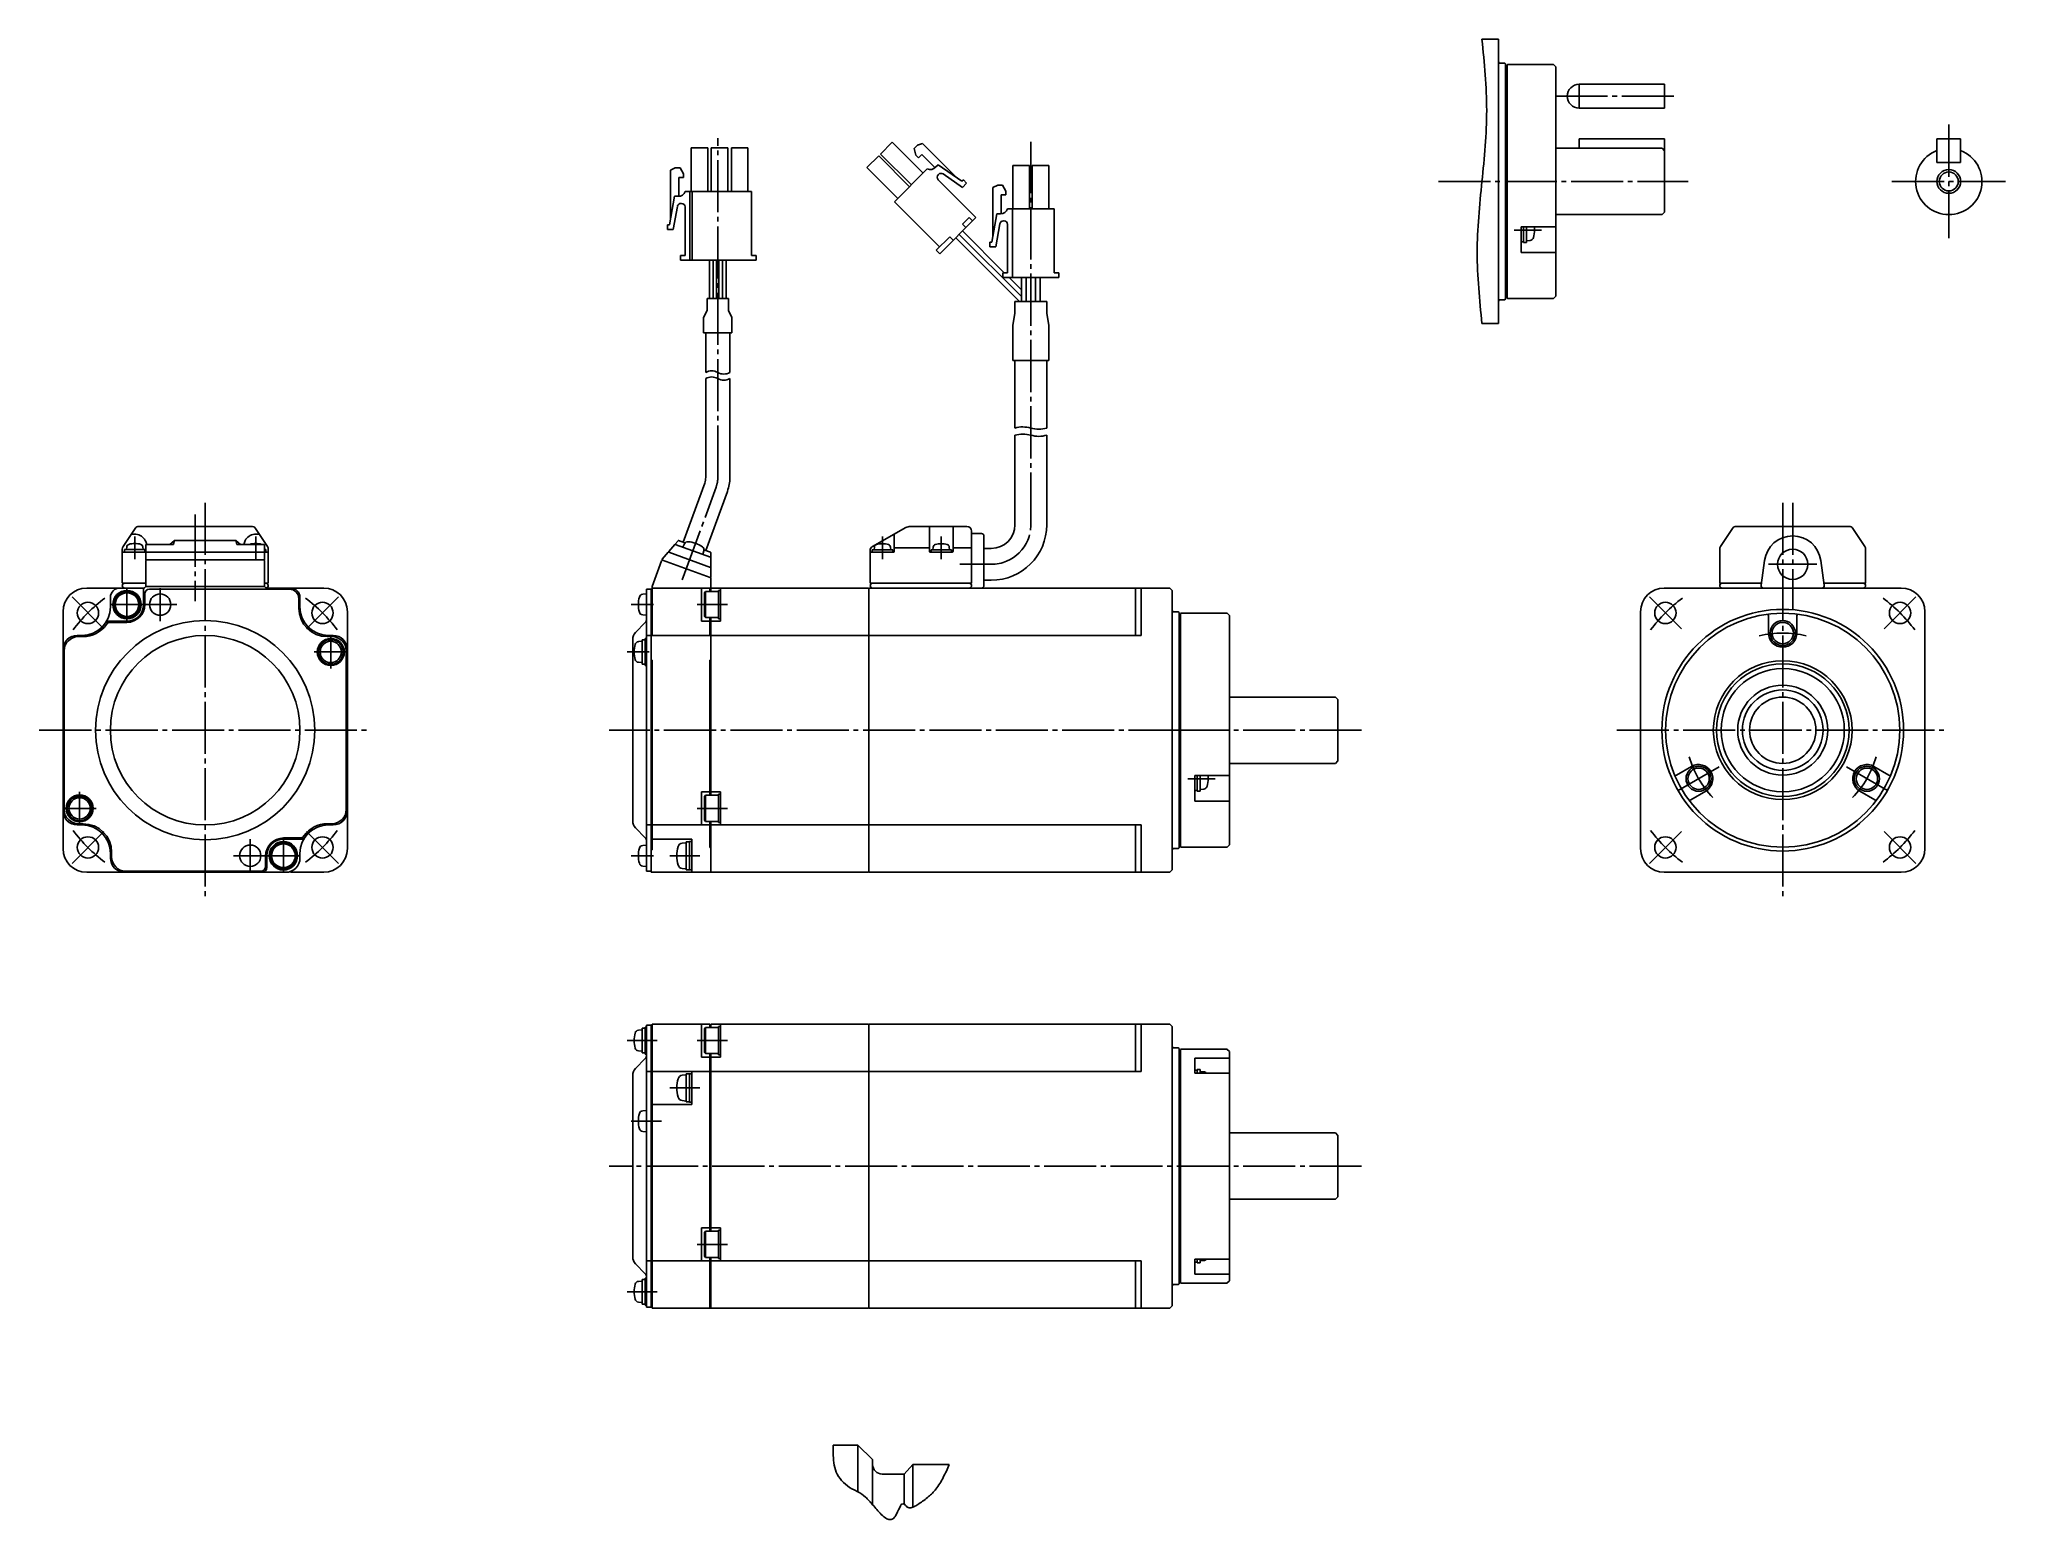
# Model space of a CAD drawing. Header units: millimetres. Extents: x -194 to 221, y -168 to 144.
import ezdxf

# ---------------------------------------------------------------- set-up
doc = ezdxf.new("R2010")
doc.units = ezdxf.units.MM
doc.linetypes.add('DASH_CENTER', pattern=[14, 11, -1, 1, -1])

msp = doc.modelspace()

# ---------------------------------------------------------------- linework, layer by layer
at = {"color": 7, "linetype": 'Continuous'}
for p, q in [((110.7, 144.3), (114.2, 144.3)), ((114.2, 144.3), (114.2, 84.3)), ((114.5, 139.3), (115.5, 139.3)), ((115.5, 139.3), (115.7, 139.1)), ((115.7, 139.1), (115.7, 89.5)), ((115.9, 138.2), (116, 138.2)), ((116, 138.9), (116.1, 139)), ((116, 89.7), (116, 138.9)), ((116.1, 139), (125.8, 139)), ((125.8, 139), (126.3, 138.5)), ((126.3, 114.3), (126.3, 138.5)), ((149.2, 134.8), (131.2, 134.8)), ((131.2, 134.8), (131.2, 129.8)), ((149.2, 129.8), (149.2, 134.8)), ((131.2, 129.8), (149.2, 129.8)), ((-52.66, 121.37), (-56.16, 121.37)), ((-56.16, 121.37), (-56.16, 112.17)), ((-52.66, 112.17), (-52.66, 121.37)), ((-51.91, 112.17), (-51.91, 121.37)), ((-51.91, 121.37), (-48.41, 121.37)), ((-48.41, 121.37), (-48.41, 112.17)), ((-47.66, 121.37), (-47.66, 112.17)), ((-44.16, 121.37), (-47.66, 121.37)), ((-44.16, 112.17), (-44.16, 121.37)), ((-13.72, 122.57), (-16.19, 120.09)), ((-7.21, 116.06), (-13.72, 122.57)), ((-9.09, 121.25), (-8.39, 121.96)), ((-8.74, 119.84), (-9.09, 121.25)), ((-7.33, 122.31), (-8.39, 121.96)), ((-7.33, 122.31), (-0.17, 115.15)), ((126.3, 121.3), (148.7, 121.3)), ((131.2, 123.3), (131.2, 121.3)), ((149.2, 123.3), (131.2, 123.3)), ((148.7, 121.3), (149.2, 120.8)), ((149.2, 123.3), (149.2, 107.8)), ((206.7, 123.3), (206.7, 118.3)), ((211.7, 123.3), (206.7, 123.3)), ((211.7, 118.3), (211.7, 123.3)), ((-59.49, 117.17), (-60.49, 116.67)), ((-60.49, 106.54), (-60.49, 116.67)), ((-59.49, 117.17), (-58.49, 117.17)), ((-58.49, 117.17), (-57.74, 115.92)), ((-16.58, 119.71), (-19.05, 117.23)), ((-19.05, 117.23), (-12.55, 110.73)), ((-10.07, 113.2), (-16.58, 119.71)), ((-16.19, 120.09), (-9.69, 113.59)), ((-13.26, 110.02), (-6.33, 116.95)), ((-8.21, 119.31), (-8.74, 119.84)), ((-8.21, 119.31), (-7.5, 120.01)), ((-7.5, 120.01), (-4.68, 117.19)), ((-4.03, 117.83), (-4.56, 117.3)), ((0.98, 114.36), (-4.03, 117.83)), ((11.74, 108.5), (11.74, 117.7)), ((11.74, 117.7), (15.24, 117.7)), ((15.24, 117.7), (15.24, 108.5)), ((15.79, 108.5), (15.79, 117.7)), ((15.79, 117.7), (19.29, 117.7)), ((19.29, 117.7), (19.29, 108.5)), ((206.7, 118.3), (211.7, 118.3)), ((-58.74, 111.17), (-58.74, 115.17)), ((-58.74, 115.17), (-57.74, 115.17)), ((-57.74, 115.92), (-57.74, 115.17)), ((-57.41, 112.17), (-53.91, 112.17)), ((-56.41, 112.17), (-56.41, 97.67)), ((-55.91, 97.67), (-55.91, 112.17)), ((-53.91, 112.17), (-52.66, 112.17)), ((-51.91, 112.17), (-52.66, 112.17)), ((-48.41, 112.17), (-51.91, 112.17)), ((-43.41, 112.17), (-48.41, 112.17)), ((-43.41, 112.17), (-43.41, 98.67)), ((-4.03, 115.71), (-3.94, 115.8)), ((-4.03, 114.65), (3.93, 106.7)), ((1.1, 113.06), (-2.98, 115.89)), ((1.28, 114.65), (0.98, 114.36)), ((1.1, 113.06), (1.98, 113.94)), ((1.98, 113.94), (1.28, 114.65)), ((8.53, 113.5), (7.53, 113)), ((7.53, 102.88), (7.53, 113)), ((8.53, 113.5), (9.53, 113.5)), ((9.53, 113.5), (10.28, 112.25)), ((10.28, 112.25), (10.28, 111.5)), ((126.3, 114.3), (126.3, 90.1)), ((-60.74, 105.17), (-59.65, 111.17)), ((-59.02, 109.05), (-59.91, 104.17)), ((-58.91, 111.17), (-59.65, 111.17)), ((-58.28, 109.67), (-58.16, 109.67)), ((-57.41, 98.67), (-57.41, 108.92)), ((-3.71, 100.47), (-13.26, 110.02)), ((9.28, 111.5), (10.28, 111.5)), ((9.28, 107.5), (9.28, 111.5)), ((20.42, 108.5), (10.62, 108.5)), ((11.62, 108.5), (11.62, 94)), ((20.42, 108.5), (20.42, 95)), ((-60.74, 105.17), (-61.16, 105.17)), ((-61.16, 105.17), (-61.16, 104.17)), ((-61.16, 104.17), (-59.91, 104.17)), ((-3.71, 99.06), (3.93, 106.7)), ((1.08, 103.85), (9.93, 95)), ((1.1, 105.28), (2.51, 106.7)), ((1.1, 105.28), (1.81, 104.57)), ((2.51, 106.7), (3.22, 105.99)), ((2.51, 106.7), (3.22, 105.99)), ((7.28, 101.5), (8.37, 107.5)), ((9, 105.38), (8.12, 100.5)), ((9.12, 107.5), (8.37, 107.5)), ((9.74, 106), (9.87, 106)), ((10.62, 95), (10.62, 105.25)), ((119, 99.34), (119, 104.76)), ((119, 104.76), (126.3, 104.76)), ((119.5, 101.4), (119.5, 104.76)), ((120.1, 101.8), (120.1, 104.76)), ((148.7, 107.3), (126.3, 107.3)), ((148.7, 107.3), (149.2, 107.8)), ((-4.42, 99.77), (-1.59, 102.59)), ((-4.42, 99.77), (-3.71, 99.06)), ((-1.59, 102.59), (-0.88, 101.89)), ((-0.33, 102.44), (13.1, 89)), ((13.52, 90), (0.37, 103.14)), ((6.87, 101.5), (6.87, 100.5)), ((7.28, 101.5), (6.87, 101.5)), ((6.87, 100.5), (8.12, 100.5)), ((119.5, 101.55), (119, 101.55)), ((119.5, 101.4), (119.5, 101.55)), ((120.1, 101.4), (119.5, 101.4)), ((120.1, 101.8), (120.88, 101.87)), ((120.1, 101.8), (120.1, 101.4)), ((-58.41, 98.67), (-58.41, 97.67)), ((-57.41, 98.67), (-58.41, 98.67)), ((-58.41, 97.67), (-57.71, 97.67)), ((-57.71, 97.67), (-56.41, 97.67)), ((-56.41, 97.67), (-56.41, 98.67)), ((-56.41, 97.67), (-56.41, 97.67)), ((-42.41, 97.67), (-56.41, 97.67)), ((-52.28, 89.59), (-52.28, 97.67)), ((-51.53, 89.59), (-51.53, 97.67)), ((-50.78, 89.59), (-50.78, 97.67)), ((-50.28, 89.59), (-50.28, 97.67)), ((-49.53, 89.59), (-49.53, 97.67)), ((-48.78, 89.59), (-48.78, 97.67)), ((-42.41, 98.67), (-43.41, 98.67)), ((-42.41, 97.67), (-42.41, 98.67)), ((126.3, 99.34), (119, 99.34)), ((9.62, 95), (9.62, 94)), ((10.62, 95), (9.62, 95)), ((9.62, 94), (21.42, 94)), ((10.93, 94), (13.52, 91.41)), ((13.52, 94), (13.52, 89)), ((14.52, 94), (14.52, 89)), ((15.52, 94), (15.52, 89)), ((16.52, 94), (16.52, 89)), ((17.52, 94), (17.52, 89)), ((21.42, 95), (20.42, 95)), ((21.42, 94), (21.42, 95)), ((-52.78, 89.59), (-48.28, 89.59)), ((-52.78, 89.59), (-52.78, 87.09)), ((-48.28, 87.09), (-48.28, 89.59)), ((18.87, 89), (12.17, 89)), ((12.17, 89), (12.17, 86.43)), ((18.87, 86.43), (18.87, 89)), ((115.5, 89.3), (114.5, 89.3)), ((115.7, 89.5), (115.5, 89.3)), ((115.9, 90.4), (116, 90.4)), ((116.1, 89.6), (116, 89.7)), ((125.8, 89.6), (116.1, 89.6)), ((126.3, 90.1), (125.8, 89.6)), ((-52.78, 87.09), (-53.53, 85.59)), ((-53.53, 85.59), (-53.53, 82.34)), ((-48.28, 87.09), (-47.53, 85.59)), ((-47.53, 85.59), (-47.53, 82.34)), ((12.17, 86.43), (11.72, 84)), ((11.72, 84), (11.72, 76.5)), ((19.32, 84), (18.87, 86.43)), ((19.32, 76.5), (19.32, 84)), ((110.7, 84.3), (114.2, 84.3)), ((-53.53, 82.34), (-47.53, 82.34)), ((-53.08, 82.34), (-53.08, 73.99)), ((-47.98, 73.99), (-47.98, 82.34)), ((11.72, 76.5), (19.32, 76.5)), ((12.17, 76.5), (12.17, 62.25)), ((18.87, 62.25), (18.87, 76.5)), ((-53.08, 51.83), (-53.08, 72.71)), ((-47.98, 72.71), (-47.98, 51.83)), ((12.17, 60.75), (12.17, 41.85)), ((18.87, 41.85), (18.87, 60.75)), ((-57.84, 38.15), (-53.29, 50.65)), ((-53.05, 36.41), (-48.5, 48.9)), ((-172.64, 41.5), (-171.03, 41.5)), ((-171.03, 41.5), (-160.78, 41.5)), ((-160.78, 41.5), (-150.53, 41.5)), ((-150.53, 41.5), (-148.91, 41.5)), ((-9.86, 41.5), (2.02, 41.5)), ((-5.88, 36.2), (-5.88, 41.5)), ((-0.88, 41.5), (-0.88, 36.2)), ((164.4, 41.5), (188.13, 41.5)), ((-176.01, 37.25), (-173.47, 41.05)), ((-174.26, 39.87), (-173.53, 39.87)), ((-171.18, 37.51), (-171.18, 36.09)), ((-170.98, 37.71), (-165.35, 37.71)), ((-166.14, 37.71), (-165.14, 38.53)), ((-165.35, 37.71), (-165.14, 38.53)), ((-165.14, 38.53), (-152.21, 38.53)), ((-152.21, 38.53), (-152.01, 37.71)), ((-152.21, 38.53), (-151.22, 37.71)), ((-152.01, 37.71), (-146.38, 37.71)), ((-148.08, 41.05), (-145.54, 37.25)), ((-148.03, 39.87), (-147.29, 39.87)), ((-146.18, 36.09), (-146.18, 37.51)), ((-59.6, 37.66), (-60.84, 36.19)), ((-58.92, 38.47), (-59.6, 37.66)), ((-59.49, 37.69), (-55.78, 36.34)), ((-58.81, 38.5), (-57.45, 38.01)), ((-57.57, 37.82), (-57.9, 37.11)), ((-17.87, 37.29), (-10.84, 41.24)), ((-13.28, 36.2), (-13.28, 39.87)), ((3.02, 40.5), (3.02, 29.5)), ((3.12, 40), (5.12, 40)), ((5.62, 39.5), (5.62, 29)), ((161.03, 37.25), (163.57, 41.05)), ((188.96, 41.05), (191.49, 37.25)), ((-176.18, 36.7), (-176.18, 36.1)), ((-176.18, 36.1), (-176.18, 29.6)), ((-171.18, 36.1), (-176.08, 36.1)), ((-175.68, 36.6), (-173.53, 36.6)), ((-175.68, 36.6), (-175.68, 36.1)), ((-175.22, 37.19), (-175.28, 36.6)), ((-173.53, 36.6), (-171.38, 36.6)), ((-171.78, 36.6), (-171.83, 37.19)), ((-171.38, 36.1), (-171.38, 36.6)), ((-171.18, 36.09), (-146.18, 36.09)), ((-171.18, 35.89), (-171.18, 34.46)), ((-171.18, 34.46), (-146.18, 34.46)), ((-171.18, 29), (-171.18, 34.26)), ((-146.18, 36.6), (-145.88, 36.6)), ((-145.48, 36.1), (-146.18, 36.1)), ((-146.18, 34.46), (-146.18, 35.89)), ((-146.18, 34.26), (-146.18, 29)), ((-145.88, 36.1), (-145.88, 36.6)), ((-145.38, 36.1), (-145.38, 36.7)), ((-145.38, 29.6), (-145.38, 36.1)), ((-64.38, 28.79), (-62.39, 34.27)), ((-62.23, 34.57), (-61, 36.04)), ((-52.12, 30.75), (-62.19, 34.41)), ((-52.05, 32.85), (-60.89, 36.07)), ((-55.78, 36.34), (-52.08, 34.99)), ((-53.67, 35.57), (-53.47, 36.33)), ((-53.44, 36.55), (-52.08, 36.06)), ((-52.01, 34.9), (-52.01, 35.96)), ((-52.01, 32.98), (-52.01, 34.9)), ((-18.38, 36.42), (-18.38, 29.5)), ((-18.38, 36.1), (-13.38, 36.1)), ((-17.93, 36.1), (-17.93, 36.55)), ((-17.93, 36.55), (-13.63, 36.55)), ((-17.48, 37.14), (-17.53, 36.55)), ((-14.03, 36.55), (-14.09, 37.14)), ((-13.63, 36.1), (-13.63, 36.55)), ((-13.28, 37), (-5.88, 37)), ((-0.98, 36.1), (-5.78, 36.1)), ((-5.53, 36.55), (-1.23, 36.55)), ((-5.53, 36.1), (-5.53, 36.55)), ((-5.08, 37.14), (-5.13, 36.55)), ((-1.63, 36.55), (-1.69, 37.14)), ((-1.23, 36.1), (-1.23, 36.55)), ((-0.88, 37), (3.02, 37)), ((7.17, 36.85), (5.62, 36.85)), ((160.86, 36.7), (160.86, 29.6)), ((170.32, 34.32), (169.59, 29.07)), ((182.93, 29.07), (182.21, 34.32)), ((191.66, 29.6), (191.66, 36.7)), ((-176.08, 29.5), (-171.18, 29.5)), ((-146.18, 29.5), (-145.48, 29.5)), ((-51.98, 32.76), (-51.98, 30.84)), ((-51.98, 28.5), (-51.98, 30.56)), ((-18.38, 29.5), (3.02, 29.5)), ((5.62, 30.15), (7.17, 30.15)), ((160.96, 29.5), (169.65, 29.5)), ((182.87, 29.5), (191.56, 29.5)), ((-183.68, 28.5), (-176.68, 28.5)), ((-178.68, 24.5), (-178.68, 26.5)), ((-171.68, 28.5), (-176.68, 28.5)), ((-171.68, 25), (-171.68, 28.5)), ((-171.43, 27.25), (-171.43, 25.05)), ((-171.22, 28.79), (-146.13, 28.79)), ((-170.43, 28.25), (-158.68, 28.25)), ((-158.68, 28.25), (-140.93, 28.25)), ((-140.68, 28.5), (-145.68, 28.5)), ((-140.68, 28.5), (-133.68, 28.5)), ((-138.93, 26.25), (-138.93, 24.25)), ((-138.68, 24.5), (-138.68, 26.5)), ((-65.58, 27.25), (-66.37, 27.18)), ((-64.58, 28.25), (-65.58, 28.25)), ((-65.58, 28.25), (-65.58, -31.25)), ((-64.38, 28.25), (-64.58, 28.25)), ((-64.58, 28.25), (-64.58, -31.5)), ((-64.38, 28.5), (-64.38, 28.79)), ((-52.18, 28.5), (-64.38, 28.5)), ((-64.38, 28.5), (-64.38, 18.5)), ((-53.98, 28.5), (-53.98, 21.5)), ((-53.11, 27.75), (-53.36, 27.5)), ((-53.36, 22.5), (-53.36, 27.5)), ((-53.11, 27.75), (-50.36, 27.75)), ((-53.11, 27.75), (-53.11, 22.25)), ((-52.18, 28.5), (-51.98, 28.5)), ((-52.18, 27.75), (-52.18, 28.5)), ((-51.88, 28.5), (-51.98, 28.4)), ((-51.98, 28.5), (-51.98, 28.4)), ((-51.98, 27.75), (-51.98, 28.4)), ((-18.78, 28.5), (-51.88, 28.5)), ((-49.98, 28), (-50.36, 28)), ((-50.36, 22), (-50.36, 28)), ((-49.98, 28.5), (-49.98, 21.5)), ((-18.68, 28.4), (-18.78, 28.5)), ((-18.68, 28.4), (-18.58, 28.5)), ((-18.68, 28.4), (-18.68, -31.4)), ((-18.58, 28.5), (44.82, 28.5)), ((37.62, 18.5), (37.62, 28.5)), ((38.82, 18.5), (38.82, 28.5)), ((44.82, 28.5), (45.32, 28)), ((45.32, -31), (45.32, 28)), ((174.16, 28.5), (149.16, 28.5)), ((161.36, 28.5), (176.26, 28.5)), ((199.16, 28.5), (174.16, 28.5)), ((176.26, 28.5), (191.16, 28.5)), ((-188.68, 23.5), (-188.68, 15.5)), ((-175.18, 21.5), (-178.93, 21.5)), ((-178.68, 21.25), (-175.23, 21.25)), ((-128.68, 23.5), (-128.68, 15.5)), ((-67.92, 19.09), (-65.87, 21.21)), ((-66.37, 22.82), (-65.58, 22.75)), ((-53.98, 21.5), (-52.18, 21.5)), ((-53.36, 22.5), (-53.11, 22.25)), ((-50.36, 22.25), (-53.11, 22.25)), ((-52.18, 18.5), (-52.18, 22.25)), ((-51.98, -15.25), (-51.98, 22.25)), ((-49.98, 21.5), (-51.98, 21.5)), ((-49.98, 22), (-50.36, 22)), ((45.62, 23.5), (46.62, 23.5)), ((46.62, 23.5), (46.82, 23.3)), ((46.82, 23.3), (46.82, -26.3)), ((47.02, 22.4), (47.12, 22.4)), ((47.12, 23.1), (47.22, 23.2)), ((47.12, -26.1), (47.12, 23.1)), ((47.22, 23.2), (56.92, 23.2)), ((56.92, 23.2), (57.42, 22.7)), ((57.42, -1.5), (57.42, 22.7)), ((144.16, 23.5), (144.16, -26.5)), ((171.16, 22.65), (171.16, 19)), ((177.16, 22.65), (177.16, 19)), ((204.16, -26.5), (204.16, 23.5)), ((-184.68, 18.5), (-185.68, 18.5)), ((-185.43, 18.25), (-184.43, 18.25)), ((-132.93, 18.25), (-131.93, 18.25)), ((-132.68, 18.5), (-131.68, 18.5)), ((-68.48, -20.7), (-68.48, 17.7)), ((-66.48, 17.25), (-67.27, 17.18)), ((-66.48, 17.6), (-65.88, 17.6)), ((-66.48, 12.4), (-66.48, 17.6)), ((-65.88, 17.85), (-65.58, 17.85)), ((-65.88, 12.15), (-65.88, 17.85)), ((-65.58, 18.5), (-64.58, 18.5)), ((-64.58, 18.5), (-51.98, 18.5)), ((-51.98, 18.5), (-18.68, 18.5)), ((-18.68, 18.5), (38.82, 18.5)), ((-188.68, 15.5), (-188.68, -18.5)), ((-188.43, 15.25), (-188.43, -1.5)), ((-128.93, 15.25), (-128.93, -1.5)), ((-128.68, -18.5), (-128.68, 15.5)), ((-67.27, 12.82), (-66.48, 12.75)), ((-64.58, 13.25), (-64.38, 13.25)), ((-64.38, 13.25), (-64.38, -26.75)), ((-52.18, -15.25), (-52.18, 13.25)), ((-52.18, 13.25), (-51.98, 13.25)), ((-65.88, 12.4), (-66.48, 12.4)), ((-65.58, 12.15), (-65.88, 12.15)), ((57.42, 5.5), (79.82, 5.5)), ((79.82, 5.5), (80.32, 5)), ((80.32, 5), (80.32, -8)), ((-188.43, -18.5), (-188.43, -1.5)), ((-128.93, -18.25), (-128.93, -1.5)), ((57.42, -1.5), (57.42, -25.7)), ((80.32, -8), (79.82, -8.5)), ((50.12, -11.04), (57.42, -11.04)), ((50.12, -16.46), (50.12, -11.04)), ((50.62, -14.4), (50.62, -11.04)), ((51.22, -14), (51.22, -11.04)), ((79.82, -8.5), (57.42, -8.5)), ((151.75, -10.98), (154.91, -9.15)), ((196.57, -10.98), (193.42, -9.15)), ((-52.18, -14.5), (-53.98, -14.5)), ((-53.98, -14.5), (-53.98, -21.5)), ((-53.11, -15.25), (-53.36, -15.5)), ((-53.36, -20.5), (-53.36, -15.5)), ((-53.11, -15.25), (-50.36, -15.25)), ((-53.11, -15.25), (-53.11, -20.75)), ((-51.98, -14.5), (-49.98, -14.5)), ((-50.36, -15), (-49.98, -15)), ((-50.36, -21), (-50.36, -15)), ((-49.98, -14.5), (-49.98, -21.5)), ((50.62, -14.25), (50.12, -14.25)), ((57.42, -16.46), (50.12, -16.46)), ((50.62, -14.4), (50.62, -14.25)), ((51.22, -14.4), (50.62, -14.4)), ((51.22, -14), (52, -13.93)), ((51.22, -14), (51.22, -14.4)), ((154.75, -16.17), (157.91, -14.35)), ((193.57, -16.17), (190.42, -14.35)), ((-188.68, -18.5), (-188.68, -26.5)), ((-128.68, -18.5), (-128.68, -26.5)), ((-53.36, -20.5), (-53.11, -20.75)), ((-184.68, -21.5), (-185.68, -21.5)), ((-185.43, -21.25), (-184.43, -21.25)), ((-142.18, -24.5), (-138.42, -24.5)), ((-138.67, -24.25), (-142.13, -24.25)), ((-131.93, -21.25), (-132.93, -21.25)), ((-132.68, -21.5), (-131.68, -21.5)), ((-65.87, -24.21), (-67.92, -22.09)), ((-64.58, -21.5), (-65.58, -21.5)), ((-52.18, -21.5), (-64.38, -21.5)), ((-64.38, -24.5), (-55.98, -24.5)), ((-55.98, -24.5), (-55.98, -31.5)), ((-50.36, -20.75), (-53.11, -20.75)), ((-52.18, -26.25), (-52.18, -20.75)), ((-51.98, -31.5), (-51.98, -20.75)), ((-18.68, -21.5), (-51.98, -21.5)), ((-50.36, -21), (-49.98, -21)), ((-18.68, -21.5), (38.82, -21.5)), ((37.62, -31.5), (37.62, -21.5)), ((38.82, -21.5), (38.82, -31.5)), ((-178.68, -27.5), (-178.68, -28.5)), ((-178.43, -28.25), (-178.43, -27.25)), ((-145.93, -30.25), (-145.93, -28.05)), ((-145.68, -28), (-145.68, -30.5)), ((-138.68, -27.5), (-138.68, -28.5)), ((-65.58, -25.75), (-66.37, -25.82)), ((-64.58, -26.75), (-64.38, -26.75)), ((-57.18, -25.25), (-58.03, -25.32)), ((-57.18, -25.05), (-57.18, -30.95)), ((-57.18, -25.05), (-56.48, -25.05)), ((-56.48, -25), (-55.98, -25)), ((-56.48, -25), (-56.48, -31)), ((-52.18, -26.25), (-51.98, -26.25)), ((46.62, -26.5), (45.62, -26.5)), ((46.82, -26.3), (46.62, -26.5)), ((47.02, -25.4), (47.12, -25.4)), ((47.22, -26.2), (47.12, -26.1)), ((56.92, -26.2), (47.22, -26.2)), ((57.42, -25.7), (56.92, -26.2)), ((-175.68, -31.5), (-183.68, -31.5)), ((-175.68, -31.5), (-141.68, -31.5)), ((-175.43, -31.25), (-158.68, -31.25)), ((-146.93, -31.25), (-158.68, -31.25)), ((-133.68, -31.5), (-140.68, -31.5)), ((-66.37, -30.18), (-65.58, -30.25)), ((-65.58, -31.25), (-64.58, -31.25)), ((-64.58, -31.5), (-55.98, -31.5)), ((-58.03, -30.68), (-57.18, -30.75)), ((-56.48, -30.95), (-57.18, -30.95)), ((-55.98, -31), (-56.48, -31)), ((-55.98, -31.5), (-51.98, -31.5)), ((-51.98, -31.4), (-51.88, -31.5)), ((-51.88, -31.5), (-18.78, -31.5)), ((-18.78, -31.5), (-18.68, -31.4)), ((-18.68, -31.4), (-18.58, -31.5)), ((-18.58, -31.5), (44.82, -31.5)), ((44.82, -31.5), (45.32, -31)), ((149.16, -31.5), (174.16, -31.5)), ((174.16, -31.5), (199.16, -31.5)), ((-66.48, -64.76), (-67.27, -64.83)), ((-66.48, -69.61), (-66.48, -64.41)), ((-66.48, -64.41), (-65.88, -64.41)), ((-65.88, -69.86), (-65.88, -64.16)), ((-65.88, -64.16), (-65.58, -64.16)), ((-65.58, -63.76), (-65.58, -123.26)), ((-64.58, -63.76), (-65.58, -63.76)), ((-64.58, -63.76), (-64.58, -123.26)), ((-64.38, -63.76), (-64.58, -63.76)), ((-55.98, -63.51), (-64.38, -63.51)), ((-64.38, -63.51), (-64.38, -123.51)), ((-52.18, -63.51), (-55.98, -63.51)), ((-53.98, -63.51), (-53.98, -70.51)), ((-53.11, -64.26), (-53.36, -64.51)), ((-53.36, -69.51), (-53.36, -64.51)), ((-53.11, -64.26), (-53.11, -69.76)), ((-53.11, -64.26), (-50.36, -64.26)), ((-52.18, -63.51), (-52.18, -63.76)), ((-52.18, -63.76), (-51.98, -63.76)), ((-52.18, -64.26), (-52.18, -63.76)), ((-51.88, -63.51), (-51.98, -63.61)), ((-51.98, -64.26), (-51.98, -63.61)), ((-18.78, -63.51), (-51.88, -63.51)), ((-50.36, -70.01), (-50.36, -64.01)), ((-49.98, -64.01), (-50.36, -64.01)), ((-49.98, -63.51), (-49.98, -70.51)), ((-18.68, -63.61), (-18.78, -63.51)), ((-18.68, -63.61), (-18.58, -63.51)), ((-18.68, -63.61), (-18.68, -123.41)), ((-18.58, -63.51), (44.82, -63.51)), ((37.62, -73.51), (37.62, -63.51)), ((38.82, -73.51), (38.82, -63.51)), ((44.82, -63.51), (45.32, -64.01)), ((45.32, -123.01), (45.32, -64.01)), ((-67.27, -69.19), (-66.48, -69.26)), ((-65.88, -69.61), (-66.48, -69.61)), ((-65.58, -69.86), (-65.88, -69.86)), ((-53.98, -70.51), (-52.18, -70.51)), ((-53.36, -69.51), (-53.11, -69.76)), ((-50.36, -69.76), (-53.11, -69.76)), ((-52.18, -107.26), (-52.18, -69.76)), ((-51.98, -107.26), (-51.98, -69.76)), ((-49.98, -70.51), (-51.98, -70.51)), ((-49.98, -70.01), (-50.36, -70.01)), ((45.62, -68.51), (46.62, -68.51)), ((46.62, -68.51), (46.82, -68.71)), ((46.82, -68.71), (46.82, -118.31)), ((47.02, -69.61), (47.12, -69.61)), ((47.12, -68.91), (47.22, -68.81)), ((47.12, -118.11), (47.12, -68.91)), ((47.22, -68.81), (56.91, -68.81)), ((56.91, -68.81), (57.41, -69.31)), ((57.41, -93.51), (57.41, -69.31)), ((-68.48, -112.7), (-68.48, -74.31)), ((-67.92, -72.92), (-65.87, -70.79)), ((-65.58, -73.51), (-64.58, -73.51)), ((-64.38, -73.51), (-52.18, -73.51)), ((-57.18, -74.26), (-58.03, -74.33)), ((-57.18, -74.06), (-56.48, -74.06)), ((-57.18, -74.06), (-57.18, -79.96)), ((-56.48, -74.01), (-56.48, -80.01)), ((-56.48, -74.01), (-55.98, -74.01)), ((-55.98, -73.51), (-55.98, -80.51)), ((-51.98, -73.51), (-18.68, -73.51)), ((-18.68, -73.51), (38.82, -73.51)), ((50.12, -73.86), (50.12, -70.72)), ((50.12, -70.72), (57.41, -70.72)), ((50.12, -73.25), (50.62, -73.25)), ((57.41, -73.86), (50.12, -73.86)), ((50.62, -73.1), (51.22, -73.1)), ((50.62, -73.86), (50.62, -73.1)), ((50.62, -73.25), (50.62, -73.1)), ((51.22, -73.1), (51.22, -73.5)), ((51.22, -73.86), (51.22, -73.5)), ((52, -73.57), (51.22, -73.5)), ((-65.58, -81.76), (-66.37, -81.83)), ((-55.98, -80.51), (-64.38, -80.51)), ((-58.03, -79.68), (-57.18, -79.76)), ((-56.48, -79.96), (-57.18, -79.96)), ((-55.98, -80.01), (-56.48, -80.01)), ((-66.37, -86.19), (-65.58, -86.26)), ((57.41, -86.51), (79.82, -86.51)), ((79.82, -86.51), (80.32, -87.01)), ((80.32, -87.01), (80.32, -100.01)), ((57.41, -93.51), (57.41, -117.71)), ((79.82, -100.51), (57.41, -100.51)), ((80.32, -100.01), (79.82, -100.51)), ((-53.98, -106.51), (-53.98, -113.51)), ((-52.18, -106.51), (-53.98, -106.51)), ((-53.11, -107.26), (-53.36, -107.51)), ((-53.36, -112.51), (-53.36, -107.51)), ((-53.11, -107.26), (-53.11, -112.76)), ((-53.11, -107.26), (-50.36, -107.26)), ((-51.98, -106.51), (-49.98, -106.51)), ((-50.36, -113.01), (-50.36, -107.01)), ((-50.36, -107.01), (-49.98, -107.01)), ((-49.98, -106.51), (-49.98, -113.51)), ((-65.87, -116.22), (-67.92, -114.09)), ((-64.58, -113.51), (-65.58, -113.51)), ((-52.18, -113.51), (-64.38, -113.51)), ((-53.36, -112.51), (-53.11, -112.76)), ((-50.36, -112.76), (-53.11, -112.76)), ((-52.18, -123.51), (-52.18, -112.76)), ((-51.98, -123.41), (-51.98, -112.76)), ((-18.68, -113.51), (-51.98, -113.51)), ((-50.36, -113.01), (-49.98, -113.01)), ((-18.68, -113.51), (38.82, -113.51)), ((37.62, -123.51), (37.62, -113.51)), ((38.82, -113.51), (38.82, -123.51)), ((50.12, -116.3), (50.12, -113.15)), ((50.12, -113.15), (57.41, -113.15)), ((50.62, -113.76), (50.12, -113.76)), ((50.62, -113.91), (50.62, -113.15)), ((50.62, -113.91), (50.62, -113.76)), ((51.22, -113.91), (50.62, -113.91)), ((51.22, -113.51), (51.22, -113.15)), ((51.22, -113.51), (52, -113.44)), ((51.22, -113.51), (51.22, -113.91)), ((-66.48, -117.76), (-67.27, -117.83)), ((-66.48, -117.41), (-65.88, -117.41)), ((-66.48, -122.61), (-66.48, -117.41)), ((-65.88, -117.16), (-65.58, -117.16)), ((-65.88, -122.86), (-65.88, -117.16)), ((46.62, -118.51), (45.62, -118.51)), ((46.82, -118.31), (46.62, -118.51)), ((47.02, -117.41), (47.12, -117.41)), ((47.22, -118.21), (47.12, -118.11)), ((56.91, -118.21), (47.22, -118.21)), ((57.41, -116.3), (50.12, -116.3)), ((57.41, -117.71), (56.91, -118.21)), ((-67.27, -122.19), (-66.48, -122.26)), ((-65.88, -122.61), (-66.48, -122.61)), ((-65.58, -122.86), (-65.88, -122.86)), ((-65.58, -123.26), (-64.58, -123.26)), ((-64.58, -123.26), (-64.38, -123.26)), ((-64.38, -123.51), (-52.18, -123.51)), ((-51.98, -123.51), (-52.18, -123.51)), ((-51.98, -123.41), (-51.88, -123.51)), ((-51.98, -123.41), (-51.98, -123.51)), ((-51.88, -123.51), (-18.78, -123.51)), ((-18.78, -123.51), (-18.68, -123.41)), ((-18.68, -123.41), (-18.58, -123.51)), ((-18.58, -123.51), (44.82, -123.51)), ((44.82, -123.51), (45.32, -123.01)), ((-20.98, -152.42), (-26.15, -152.42)), ((-20.98, -152.42), (-17.86, -155.42)), ((-20.98, -162.22), (-20.98, -152.42)), ((-17.86, -164.96), (-17.86, -155.42)), ((-11.21, -158.49), (-9.35, -156.46)), ((-1.68, -156.46), (-9.35, -156.46)), ((-9.35, -165.5), (-9.35, -156.46)), ((-15.86, -158.49), (-11.21, -158.49)), ((-11.21, -158.49), (-11.21, -164.81))]:
    msp.add_line(p, q, dxfattribs=at)
at = {"color": 1, "linetype": 'DASH_CENTER'}
for p, q in [((126.2, 132.3), (151.7, 132.3)), ((209.2, 126.3), (209.2, 102.3)), ((-50.53, 51.83), (-50.53, 123.42)), ((15.52, 41.85), (15.52, 122.7)), ((101.5, 114.3), (154.2, 114.3)), ((197.2, 114.3), (221.2, 114.3)), ((123.3, 104.05), (117.5, 104.05)), ((-158.68, 46.5), (-158.68, -36.5)), ((-58.01, 30.23), (-50.9, 49.77)), ((174.16, 46.5), (174.16, -36.5)), ((176.26, 46.5), (176.26, 23.91)), ((-160.78, 44), (-160.78, 25.75)), ((-173.53, 34.6), (-173.53, 39.4)), ((-148.03, 39.4), (-148.03, 34.6)), ((-15.78, 34.6), (-15.78, 39.35)), ((-3.38, 34.6), (-3.38, 39.35)), ((0.52, 33.5), (7.17, 33.5)), ((171.16, 33.5), (181.36, 33.5)), ((-186.78, 26.61), (-180.07, 19.89)), ((-171.58, 25), (-178.78, 25)), ((-175.18, 28.6), (-175.18, 21.4)), ((-171.68, 25), (-164.68, 25)), ((-168.18, 21.5), (-168.18, 28.5)), ((-130.57, 26.61), (-137.29, 19.89)), ((-68.78, 25), (-64.08, 25)), ((-54.86, 25), (-48.48, 25)), ((152.77, 19.89), (146.05, 26.61)), ((202.27, 26.61), (195.55, 19.89)), ((-132.18, 11.5), (-132.18, 18.5)), ((-135.68, 15), (-128.68, 15)), ((-69.68, 15), (-64.98, 15)), ((-193.68, -1.5), (-123.68, -1.5)), ((47.12, -1.5), (-73.48, -1.5)), ((85.32, -1.5), (47.12, -1.5)), ((139.16, -1.5), (181.16, -1.5)), ((181.16, -1.5), (209.16, -1.5)), ((54.42, -11.75), (48.62, -11.75)), ((152.08, -14.25), (160.74, -9.25)), ((196.25, -14.25), (187.59, -9.25)), ((-185.18, -21.5), (-185.18, -14.5)), ((-188.68, -18), (-181.68, -18)), ((-54.86, -18), (-48.48, -18)), ((-180.07, -22.89), (-186.78, -29.61)), ((-149.18, -31.5), (-149.18, -24.5)), ((-142.18, -24.4), (-142.18, -31.6)), ((-137.29, -22.89), (-130.57, -29.61)), ((152.77, -22.89), (146.05, -29.61)), ((202.27, -29.61), (195.55, -22.89)), ((-152.68, -28), (-145.68, -28)), ((-138.58, -28), (-145.78, -28)), ((-68.78, -28), (-64.08, -28)), ((-60.68, -28), (-54.3, -28)), ((-69.68, -67.01), (-63.3, -67.01)), ((-54.87, -67.01), (-48.49, -67.01)), ((-60.68, -77.01), (-54.3, -77.01)), ((-68.78, -84.01), (-62.4, -84.01)), ((85.32, -93.51), (-73.48, -93.51)), ((-54.87, -110.01), (-48.49, -110.01)), ((-69.68, -120.01), (-63.3, -120.01))]:
    msp.add_line(p, q, dxfattribs=at)
at = {"color": 2, "linetype": 'Continuous'}
msp.add_circle((209.2, 114.3), 2.5, dxfattribs=at)
at = {"color": 7, "linetype": 'Continuous'}
for centre, radius in [((209.2, 114.3), 2), ((176.26, 33.5), 3.2), ((-183.42, 23.25), 2.25), ((-175.18, 25), 3), ((-175.18, 25), 2.75), ((-175.18, 25), 2.5), ((-168.18, 25), 2.25), ((-133.93, 23.25), 2.25), ((149.41, 23.25), 2.25), ((198.91, 23.25), 2.25), ((-158.68, -1.5), 23.13), ((174.16, -1.5), 24.7), ((174.16, 19), 2.65), ((174.16, 19), 2.25), ((-158.68, -1.5), 20), ((-132.18, 15), 2.85), ((-132.18, 15), 2.6), ((-132.18, 15), 2.25), ((174.16, -1.5), 14.64), ((174.16, -1.5), 14), ((174.16, -1.5), 13), ((174.16, -1.5), 9.5), ((174.16, -1.5), 8.5), ((174.16, -1.5), 7), ((156.41, -11.75), 2.65), ((156.41, -11.75), 2.25), ((191.92, -11.75), 2.65), ((191.92, -11.75), 2.25), ((-185.18, -18), 2.85), ((-185.18, -18), 2.6), ((-185.18, -18), 2.25), ((-183.42, -26.25), 2.25), ((-133.93, -26.25), 2.25), ((149.41, -26.25), 2.25), ((198.91, -26.25), 2.25), ((-149.18, -28), 2.25), ((-142.18, -28), 3), ((-142.18, -28), 2.75), ((-142.18, -28), 2.5)]:
    msp.add_circle(centre, radius, dxfattribs=at)
for centre, radius, start, end in [((114.5, 139.6), 0.3, 180, 270), ((115.9, 138.4), 0.2, 180, 270), ((131.2, 132.3), 2.5, 90, 180), ((131.2, 132.3), 2.5, 180, 270), ((209.2, 114.3), 7, 110.9248, 270), ((209.2, 114.3), 7, 270, 69.0752), ((-5.69, 118.36), 1.55, 245.7532, 316.8667), ((-58.86, 112.72), 1.55, 268.1333, 339.2468), ((-3.5, 115.18), 0.75, 135, 225), ((-3.41, 115.27), 0.75, 55.3048, 135), ((-58.28, 108.92), 0.75, 90, 169.6952), ((-58.16, 108.92), 0.75, 0, 90), ((9.17, 109.05), 1.55, 268.1333, 339.2468), ((9.74, 105.25), 0.75, 90, 169.6952), ((9.87, 105.25), 0.75, 0, 90), ((115.8, 104.05), 6, 344.5573, 0), ((115.8, 104.05), 6, 0, 6.7695), ((120.81, 102.67), 0.8, 275, 344.5573), ((114.5, 89), 0.3, 90, 180), ((115.9, 90.2), 0.2, 90, 180), ((-56.53, 51.83), 3.45, 340, 0), ((-56.53, 51.83), 8.55, 340, 0), ((-172.64, 40.5), 1, 90, 146.3099), ((-148.91, 40.5), 1, 33.6901, 90), ((-9.86, 39.5), 2, 90, 119.3578), ((2.02, 40.5), 1, 0, 90), ((7.17, 41.85), 11.7, 270, 0), ((7.17, 41.85), 5, 270, 0), ((164.4, 40.5), 1, 90, 146.3099), ((188.13, 40.5), 1, 33.6901, 90), ((-174.63, 37.14), 0.6, 106.3877, 175), ((-173.53, 33.4), 4.5, 90, 106.3877), ((-173.53, 37.37), 2.5, 84.2608, 90), ((-173.53, 33.4), 4.5, 73.6123, 90), ((-173.53, 37.37), 2.5, 27.6248, 84.2608), ((-172.43, 37.14), 0.6, 5, 73.6123), ((-173.53, 37.37), 2.5, 7.6193, 27.6248), ((-170.98, 37.51), 0.2, 90, 180), ((-148.03, 37.37), 2.5, 152.3752, 172.0699), ((-148.03, 37.37), 2.5, 95.7392, 152.3752), ((-148.03, 33.4), 4.5, 90, 106.546), ((-148.03, 37.37), 2.5, 90, 95.7392), ((-148.03, 33.4), 4.5, 73.6123, 90), ((-146.38, 37.51), 0.2, 0, 90), ((-59.53, 37.6), 0.1, 70, 139.8637), ((-58.84, 38.41), 0.1, 70, 139.8637), ((-56.84, 37.48), 0.8, 85.4427, 155), ((-57.26, 32.3), 6, 70, 85.4427), ((-57.26, 32.3), 6, 54.5573, 70), ((-16.88, 37.09), 0.6, 106.3877, 175), ((-15.78, 33.35), 4.5, 90, 106.3877), ((-15.78, 33.35), 4.5, 73.6123, 90), ((-14.68, 37.09), 0.6, 5, 73.6123), ((-4.48, 37.09), 0.6, 106.3877, 175), ((-3.38, 33.35), 4.5, 90, 106.3877), ((-3.38, 33.35), 4.5, 73.6123, 90), ((-2.28, 37.09), 0.6, 5, 73.6123), ((3.12, 39.9), 0.1, 90, 180), ((5.12, 39.5), 0.5, 0, 90), ((176.26, 33.5), 6, 7.8875, 172.1125), ((-175.18, 36.7), 1, 146.3099, 180), ((-176.08, 36), 0.1, 90, 180), ((-170.98, 35.89), 0.2, 90, 180), ((-170.98, 34.26), 0.2, 90, 180), ((-146.38, 35.89), 0.2, 0, 90), ((-146.38, 34.26), 0.2, 0, 90), ((-146.38, 36.7), 1, 0, 33.6901), ((-145.48, 36), 0.1, 0, 90), ((-62.2, 34.21), 0.2, 70, 160), ((-62.15, 34.51), 0.1, 140, 250), ((-60.92, 35.97), 0.1, 70, 140), ((-60.92, 35.97), 0.1, 70, 140), ((-60.76, 36.13), 0.1, 139.8637, 250), ((-54.24, 36.54), 0.8, 345, 54.5573), ((-52.11, 35.96), 0.1, 0.1363, 70), ((-52.11, 34.9), 0.1, 0.1363, 70), ((-17.38, 36.42), 1, 119.3578, 180), ((-13.38, 36.2), 0.1, 270, 0), ((-5.78, 36.2), 0.1, 180, 270), ((-0.98, 36.2), 0.1, 270, 0), ((161.86, 36.7), 1, 146.3099, 180), ((190.66, 36.7), 1, 0, 33.6901), ((-176.08, 29.6), 0.1, 180, 270), ((-175.68, 29), 0.5, 90, 270), ((-145.88, 29), 0.5, 281.537, 90), ((-145.48, 29.6), 0.1, 270, 0), ((-52.11, 32.98), 0.1, 250, 0.1363), ((-52.08, 30.84), 0.1, 250, 360), ((-52.18, 30.56), 0.2, 0, 70), ((-52.08, 32.76), 0.1, 0, 70), ((-17.88, 29), 0.5, 90, 270), ((2.52, 29), 0.5, 270, 90), ((160.96, 29.6), 0.1, 180, 270), ((161.36, 29), 0.5, 90, 270), ((170.09, 29), 0.5, 172.1125, 270), ((182.44, 29), 0.5, 270, 7.8875), ((191.16, 29), 0.5, 270, 90), ((191.56, 29.6), 0.1, 270, 0), ((-183.68, 23.5), 5, 90, 180), ((-176.68, 26.5), 2, 90, 180), ((-175.23, 25.05), 3.8, 270, 360), ((-175.18, 25), 3.5, 270, 0), ((-171.68, 29), 0.5, 270, 0), ((-170.43, 27.25), 1, 90, 180), ((-145.68, 29), 0.5, 180, 270), ((-140.93, 26.25), 2, 0, 90), ((-140.68, 26.5), 2, 0, 90), ((-133.68, 23.5), 5, 0, 90), ((-61.28, 25), 6, 164.5573, 180), ((-61.28, 25), 6, 180, 195.4427), ((-66.3, 26.38), 0.8, 95, 164.5573), ((5.12, 29), 0.5, 270, 0), ((149.16, 23.5), 5, 90, 180), ((199.16, 23.5), 5, 0, 90), ((-184.68, 24.5), 6, 270, 0), ((-184.43, 24.25), 6, 270, 325.1501), ((-178.93, 20.5), 1, 90, 145.1501), ((-178.68, 20.25), 1, 90, 145.1501), ((-132.93, 24.25), 6, 180, 270), ((-132.68, 24.5), 6, 180, 270), ((-66.3, 23.62), 0.8, 195.4427, 265), ((-66.58, 21.91), 1, 315.971, 0), ((45.62, 23.8), 0.3, 180, 270), ((47.02, 22.6), 0.2, 180, 270), ((174.16, -1.5), 25.5, 90, 270), ((170.66, 22.65), 0.5, 0, 44.5768), ((174.16, -1.5), 25.5, 270, 90), ((177.66, 22.65), 0.5, 135.4232, 180), ((-185.68, 15.5), 3, 90, 180), ((-185.43, 15.25), 3, 90, 180), ((-131.93, 15.25), 3, 0, 90), ((-131.68, 15.5), 3, 0, 90), ((-66.48, 17.7), 2, 135.971, 180), ((-62.18, 15), 6, 164.5573, 180), ((-67.2, 16.38), 0.8, 95, 164.5573), ((174.16, 19), 3, 180, 0), ((-62.18, 15), 6, 180, 195.4427), ((-67.2, 13.62), 0.8, 195.4427, 265), ((46.92, -11.75), 6, 344.5573, 0), ((46.92, -11.75), 6, 0, 6.7695), ((151.5, -10.54), 0.5, 255.4232, 300), ((156.41, -11.75), 3, 300, 120), ((191.92, -11.75), 3, 60, 240), ((196.82, -10.54), 0.5, 240, 284.5768), ((51.93, -13.13), 0.8, 275, 344.5573), ((155, -16.6), 0.5, 120, 164.5768), ((193.32, -16.6), 0.5, 15.4232, 60), ((-185.68, -18.5), 3, 180, 270), ((-185.43, -18.25), 3, 180, 270), ((-131.93, -18.25), 3, 270, 0), ((-131.68, -18.5), 3, 270, 0), ((-66.48, -20.7), 2, 180, 224.029), ((-184.68, -27.5), 6, 0, 90), ((-184.43, -27.25), 6, 0, 90), ((-142.13, -28.05), 3.8, 90, 180), ((-142.18, -28), 3.5, 90, 180), ((-132.68, -27.5), 6, 90, 180), ((-138.67, -23.25), 1, 270, 325.1501), ((-138.42, -23.5), 1, 270, 325.1501), ((-132.93, -27.25), 6, 90, 145.1501), ((-66.58, -24.91), 1, 360, 44.029), ((-183.68, -26.5), 5, 180, 270), ((-175.68, -28.5), 3, 180, 270), ((-175.43, -28.25), 3, 180, 270), ((-141.68, -28.5), 3, 270, 0), ((-133.68, -26.5), 5, 270, 0), ((-61.28, -28), 6, 164.5573, 180), ((-61.28, -28), 6, 180, 195.4427), ((-66.3, -26.62), 0.8, 95, 164.5573), ((-52.18, -28), 7, 163.743, 180), ((-52.18, -28), 7, 180, 196.257), ((-57.94, -26.32), 1, 95, 163.743), ((45.62, -26.8), 0.3, 90, 180), ((47.02, -25.6), 0.2, 90, 180), ((149.16, -26.5), 5, 180, 270), ((199.16, -26.5), 5, 270, 0), ((-146.93, -30.25), 1, 270, 0), ((-146.68, -30.5), 1, 270, 0), ((-66.3, -29.38), 0.8, 195.4427, 265), ((-57.94, -29.68), 1, 196.257, 265), ((-62.18, -67.01), 6, 164.5573, 180), ((-67.2, -65.62), 0.8, 95, 164.5573), ((-62.18, -67.01), 6, 180, 195.4427), ((-67.2, -68.39), 0.8, 195.4427, 265), ((-66.58, -70.1), 1, 315.971, 0), ((45.62, -68.21), 0.3, 180, 270), ((47.02, -69.41), 0.2, 180, 270), ((-66.48, -74.31), 2, 135.971, 180), ((-57.94, -75.33), 1, 95, 163.743), ((51.93, -74.37), 0.8, 39.2817, 85), ((-52.18, -77.01), 7, 163.743, 180), ((-52.18, -77.01), 7, 180, 196.257), ((-61.28, -84.01), 6, 164.5573, 180), ((-66.3, -82.62), 0.8, 95, 164.5573), ((-57.94, -78.69), 1, 196.257, 265), ((-61.28, -84.01), 6, 180, 195.4427), ((-66.3, -85.39), 0.8, 195.4427, 265), ((-66.48, -112.7), 2, 180, 224.029), ((51.93, -112.65), 0.8, 275, 320.7183), ((-62.18, -120.01), 6, 164.5573, 180), ((-62.18, -120.01), 6, 180, 195.4427), ((-67.2, -118.62), 0.8, 95, 164.5573), ((-66.58, -116.92), 1, 360, 44.029), ((45.62, -118.81), 0.3, 90, 180), ((47.02, -117.61), 0.2, 90, 180), ((-67.2, -121.39), 0.8, 195.4427, 265), ((-15.86, -156.49), 2, 180, 270)]:
    msp.add_arc(centre, radius, start, end, dxfattribs=at)
at = {"color": 2, "linetype": 'Continuous'}
for centre, start, end in [((-51.81, 71.78), 60, 120), ((-51.81, 70.5), 60, 120), ((-49.26, 76.2), 240, 300), ((-49.26, 74.92), 240, 300)]:
    msp.add_arc(centre, 2.55, start, end, dxfattribs=at)
at = {"color": 1, "linetype": 'DASH_CENTER'}
for centre, radius, start, end in [((-56.53, 51.83), 6, 340, 0), ((7.17, 41.85), 8.35, 270, 0), ((-158.68, -1.5), 35, 127.2182, 142.7818), ((-158.68, -1.5), 35, 37.2182, 52.7818), ((174.16, -1.5), 35, 127.2182, 142.7818), ((174.16, -1.5), 35, 37.2182, 52.7818), ((174.16, -1.5), 20.5, 75.9905, 104.0095), ((174.16, -1.5), 20.5, 195.9905, 224.0095), ((174.16, -1.5), 20.5, 315.9905, 344.0095), ((-158.68, -1.5), 35, 217.2182, 232.7818), ((-158.68, -1.5), 35, 307.2182, 322.7818), ((174.16, -1.5), 35, 217.2182, 232.7818), ((174.16, -1.5), 35, 307.2182, 322.7818)]:
    msp.add_arc(centre, radius, start, end, dxfattribs=at)
at = {"color": 2, "linetype": 'Continuous'}
for points in [[(110.7, 84.3), (110.2, 89.3), (109.2, 99.3), (110.7, 114.3), (112.2, 129.3), (111.2, 139.3), (110.7, 144.3)], [(12.17, 62.25), (12.72, 62.38), (13.84, 62.63), (15.52, 62.25), (17.19, 61.88), (18.31, 62.13), (18.87, 62.25)], [(12.17, 60.75), (12.72, 60.88), (13.84, 61.13), (15.52, 60.75), (17.19, 60.38), (18.31, 60.63), (18.87, 60.75)]]:
    msp.add_open_spline(points, degree=3, dxfattribs=at)
msp.add_open_spline([(-26.15, -152.42), (-26.16, -153.13), (-26.19, -154.53), (-26.02, -156.6), (-25.39, -158.63), (-24.08, -160.36), (-22.69, -161.39), (-21.6, -161.92), (-20.59, -162.39), (-19.26, -163.35), (-18.04, -164.74), (-16.97, -166.01), (-16.08, -167), (-15.19, -167.77), (-14.22, -168.26), (-13.32, -167.84), (-12.88, -167.05), (-12.5, -166.22), (-12.12, -165.48), (-11.8, -164.8), (-11.18, -164.74), (-10.89, -165.13), (-10.5, -165.55), (-9.72, -165.7), (-8.89, -165.3), (-7.66, -164.49), (-6.11, -163.37), (-4.29, -161.57), (-2.9, -159.2), (-2.09, -157.39), (-1.68, -156.46)], degree=3, knots=[0, 0, 0, 0, 2.136521, 4.206533, 6.214449, 8.397381, 10.625038, 11.330989, 12.017051, 13.960125, 16.194013, 17.564394, 18.948992, 20.170743, 21.123275, 21.987056, 22.819907, 23.791273, 24.712035, 25.397316, 25.851416, 26.282571, 26.766776, 27.550931, 28.457141, 29.467445, 31.975115, 34.194519, 37.086149, 40.144924, 40.144924, 40.144924, 40.144924], dxfattribs=at)

doc.saveas('drawing.dxf')
